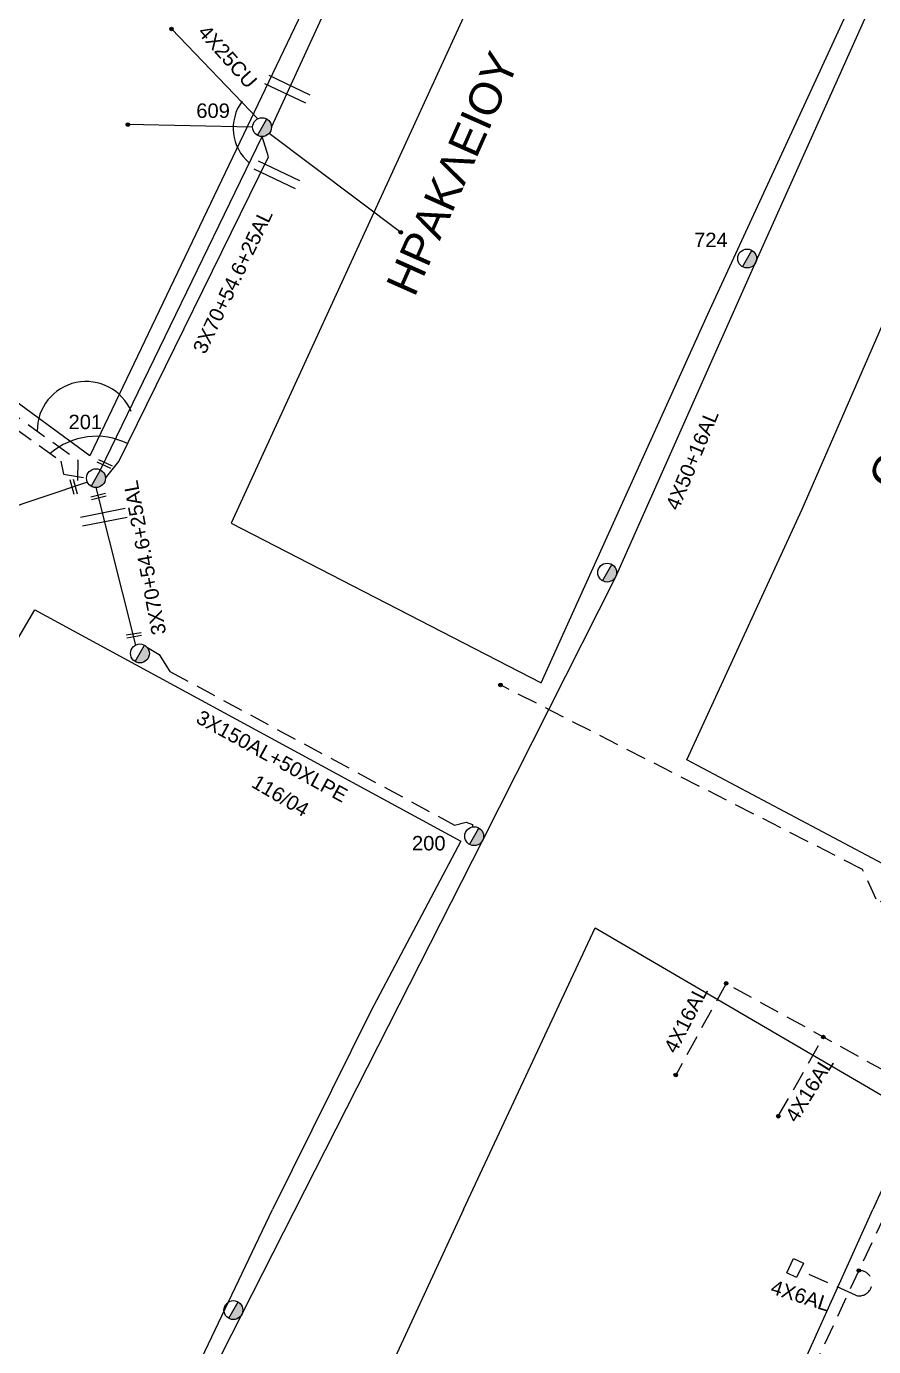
# Model space of a CAD drawing. Header units: millimetres. Extents: x 924 to 3152, y 704 to 1760.
# Drawn here: x 2354.7 to 2460.6, y 1105.1 to 1270 of the extents above; entities that cross this region are included whole.
import ezdxf

# ---------------------------------------------------------------- set-up
doc = ezdxf.new("R2010")
doc.units = ezdxf.units.MM
doc.linetypes.add('DASHED', pattern=[19.05, 12.7, -6.35])
for name, color, linetype in [('Γέφυρες Εναέριου Δικτύου', 7, 'Continuous'), ('Γυμνά εναέρια ΧΤ (3Φ)   4x50AL', 7, 'Continuous'), ('Γυμνά εναέρια ΧΤ και ΦΟΠ (3Φ)   4x50+16AL', 7, 'Continuous'), ('Εναέρια παροχή ΧΤ 4x25', 7, 'SYN_LINE'), ('Επιγραφές - Σχήματα', 7, 'Continuous'), ('Επιτοίχιο Κουτί', 7, 'Continuous'), ('Καλώδια ΧΤ   3x150AL+50XLPE', 7, 'DASHED'), ('Καλώδια ΧΤ   4x25CU', 7, 'DASHED'), ('Μηχανική τομή', 7, 'Continuous'), ('Στύλος ΦΜ', 7, 'Continuous'), ('Στύλος ΦΜ @ 1', 7, 'Continuous'), ('Συνδέσεις', 7, 'Continuous'), ('Συνεστραμμένα ΧΤ   3x70+54.6+25 AL', 7, 'SYN_LINE'), ('Τομή', 7, 'Continuous'), ('Υπόβαθρο ΔΕΗ', 7, 'Continuous'), ('Υπόγεια Καλώδια Δικτύου ΧΤ   .10', 7, 'DASHED'), ('Υπόγεια Καλώδια Δικτύου ΧΤ   .15', 7, 'DASHED'), ('Υπόγεια καλώδια Παροχών ΧΤ   4x16AL', 7, 'DASHED'), ('Υπόγεια καλώδια Παροχών ΧΤ   4x6', 7, 'DASHED')]:
    doc.layers.add(name, color=color, linetype=linetype)
doc.styles.get("Standard").update_dxf_attribs({"font": 'ARIAL.TTF'})
doc.linetypes.add('SYN_LINE', pattern='A,0.5,-0.0001,["/\\/\\/\\/",Standard,S=0.1,R=0,X=0,Y=-0.05],-0.25', length=0.7501)

# ---------------------------------------------------------------- blocks, each defined once
blk = doc.blocks.new('ΥΠΑΡΧΩΝ ΤΣΙΜΕΝΤΕΝΙΟΣ ΣΤΥΛΟΣ')
at = {"layer": 'Στύλος ΦΜ'}
blk.add_hatch(color=256, dxfattribs=at).paths.add_polyline_path([(-1.29, -2.28, 0.574793), (2.62, 0, 0.268822), (1.3, 2.27)])
blk.add_line((-1.29, -2.28), (1.3, 2.27), dxfattribs=at)
blk.add_circle((0, 0), 2.62, dxfattribs=at)
at = {"layer": 'Στύλος ΦΜ', "flags": 4}
for tag, p in [('ΑΡΙΘΜΟΣ', (-4.68, 8.05)), ('ΤΥΠΟΣ', (-4.91, 3.03))]:
    blk.add_attdef(tag, p, '', height=4, dxfattribs=at)
blk = doc.blocks.new('ΕΠΙΤΟΙΧΙΟ ΚΟΥΤΙ')
at = {"layer": 'Επιτοίχιο Κουτί', "ltscale": 40}
blk.add_lwpolyline([(-2.06, 1.35), (1.86, 1.35), (1.86, -1.39), (-2.06, -1.39)], close=True, dxfattribs=at)
blk = doc.blocks.new('_ΣΥΝΔΕΣΗ')
at = {"layer": 'Συνδέσεις', "linetype": 'SYN_LINE', "ltscale": 40}
blk.add_hatch(color=256, dxfattribs=at).paths.add_polyline_path([(0.5, -0.01, 1), (-0.5, -0.01, 1)])
at = {"layer": 'Συνδέσεις'}
blk.add_circle((0, -0.01), 0.5, dxfattribs=at)
blk = doc.blocks.new('ΤΟΜΗ')
at = {"layer": 'Τομή', "ltscale": 40}
for p, q in [((-5.68, 0), (5.68, 0)), ((5.68, -2.33), (-5.68, -2.33))]:
    blk.add_line(p, q, dxfattribs=at)
blk = doc.blocks.new('ΜΗΧΑΝΙΚΗ ΤΟΜΗ')
at = {"layer": 'Μηχανική τομή', "ltscale": 40}
for p, q in [((-1.89, 0.78), (1.89, 0.78)), ((1.89, 0), (-1.89, 0))]:
    blk.add_line(p, q, dxfattribs=at)

msp = doc.modelspace()

# ---------------------------------------------------------------- linework, layer by layer
at = {"layer": 'Γέφυρες Εναέριου Δικτύου', "color": 7, "linetype": 'Continuous'}
msp.add_arc((2386.253, 1257.26), 5.666, 143.41031, 229.81871, dxfattribs=at)
at = {"layer": 'Γέφυρες Εναέριου Δικτύου'}
for centre, radius, start, end in [((2362.207, 1219.488), 6.118, 22.95772, 180.6921), ((2363.483, 1209.981), 8.784, 63.58836, 130.99024)]:
    msp.add_arc(centre, radius, start, end, dxfattribs=at)
at = {"layer": 'Γυμνά εναέρια ΧΤ (3Φ)   4x50AL', "color": 233, "ltscale": 0.2, "true_color": 0xd2798f}
msp.add_lwpolyline([(2360.423, 1066.014), (2362.507, 1069.367), (2366.616, 1077.875), (2379.15, 1104.148), (2381.659, 1109.086), (2411.772, 1168.308), (2428.348, 1201.144), (2445.951, 1240.65), (2480.068, 1316.734)], dxfattribs=at)
at = {"layer": 'Εναέρια παροχή ΧΤ 4x25', "color": 151, "ltscale": 20}
msp.add_lwpolyline([(2362.367, 1213.039), (2345.842, 1207.505)], dxfattribs=at)
at = {"layer": 'Καλώδια ΧΤ   3x150AL+50XLPE', "color": 85, "linetype": 'DASHED', "ltscale": 0.2}
msp.add_lwpolyline([(2303.55, 1260.464), (2302.053, 1257.764), (2311.747, 1250.953, 0.6052953), (2313.419, 1248.41), (2319.253, 1244.322), (2359.028, 1215.67), (2359.37, 1214.018), (2362.257, 1213.537)], format="xyb", dxfattribs=at)
at = {"layer": 'Καλώδια ΧΤ   3x150AL+50XLPE', "color": 233, "ltscale": 0.2, "true_color": 0xd2798f}
msp.add_lwpolyline([(2369.86, 1192.368), (2371.32, 1191.521), (2372.671, 1189.391), (2408.261, 1170.206), (2409.692, 1170.563), (2410.497, 1170.295), (2410.514, 1169.973)], dxfattribs=at)
at = {"layer": 'Καλώδια ΧΤ   4x25CU', "color": 151, "linetype": 'SYN_LINE', "ltscale": 20}
for points in [[(2383.663, 1258.435), (2372.877, 1269.65)], [(2383.015, 1257.383), (2367.427, 1257.705)], [(2385.097, 1256.628), (2401.53, 1244.25)]]:
    msp.add_lwpolyline(points, dxfattribs=at)
at = {"layer": 'Συνεστραμμένα ΧΤ   3x70+54.6+25 AL', "color": 1, "ltscale": 20}
msp.add_lwpolyline([(2385.37, 1257.383), (2417.529, 1327.264), (2418.445, 1327.591), (2419.557, 1327.656), (2419.884, 1328.506), (2419.042, 1329.222)], dxfattribs=at)
at = {"layer": 'Συνεστραμμένα ΧΤ   3x70+54.6+25 AL', "color": 151, "ltscale": 20}
msp.add_lwpolyline([(2364.02, 1214.559), (2384.192, 1256.205)], dxfattribs=at)
at = {"layer": 'Συνεστραμμένα ΧΤ   3x70+54.6+25 AL', "color": 85, "ltscale": 20}
msp.add_lwpolyline([(2364.612, 1213.537), (2366.304, 1215.638), (2385.011, 1253.691), (2384.192, 1256.205)], dxfattribs=at)
at = {"layer": 'Συνεστραμμένα ΧΤ   3x70+54.6+25 AL', "color": 233, "ltscale": 20, "true_color": 0xd2798f}
msp.add_lwpolyline([(2363.435, 1212.359), (2368.393, 1192.692)], dxfattribs=at)
at = {"layer": 'Υπόβαθρο ΔΕΗ'}
msp.add_lwpolyline([(2344.446, 1329.226), (2400.703, 1295.326), (2389.606, 1272.645), (2362.682, 1216.317), (2340.062, 1232.9), (2305.599, 1258.104), (2318.316, 1281.386), (2330.856, 1304.344)], close=True, dxfattribs=at)
for points in [[(2436.974, 1330.366), (2424.14, 1303.336), (2380.314, 1207.896), (2419.095, 1187.962), (2439.908, 1234.014), (2460.443, 1278.52), (2478.114, 1317.454), (2457.998, 1330.366)], [(2495.409, 1306.371), (2524.676, 1288.958), (2519.242, 1254.999), (2516.846, 1239.318), (2504.351, 1213.077), (2478.122, 1156.682), (2437.293, 1178.336), (2451.696, 1209.684), (2465.264, 1240.808), (2484.897, 1282.811), (2495.409, 1306.371)], [(2331.238, 1155.29), (2355.796, 1197.108), (2409.029, 1168.198), (2397.772, 1146.954), (2385.497, 1122.175)], [(2409.386, 1122.175), (2425.837, 1157.379), (2465.915, 1133.959), (2460.528, 1122.175)]]:
    msp.add_lwpolyline(points, dxfattribs=at)
at = {"layer": 'Υπόβαθρο ΔΕΗ', "ltscale": 0.2}
for points in [[(2232.181, 1122.175), (2359.756, 1068.193), (2385.497, 1122.175)], [(2409.386, 1122.175), (2379.837, 1058.397), (2422.663, 1038.225), (2460.528, 1122.175)]]:
    msp.add_lwpolyline(points, dxfattribs=at)
at = {"layer": 'Υπόγεια Καλώδια Δικτύου ΧΤ   .10', "color": 151, "ltscale": 0.2}
msp.add_lwpolyline([(2333.219, 1235.71), (2361.174, 1215.791), (2361.102, 1212.615)], dxfattribs=at)
at = {"layer": 'Υπόγεια Καλώδια Δικτύου ΧΤ   .10', "color": 173, "ltscale": 0.2}
msp.add_lwpolyline([(2467.111, 1157.728), (2460.952, 1160.931), (2459.224, 1164.67), (2413.98, 1187.702)], dxfattribs=at)
at = {"layer": 'Υπόγεια Καλώδια Δικτύου ΧΤ   .15', "color": 85, "ltscale": 0.2}
msp.add_lwpolyline([(2451.3, 1098.502), (2468.735, 1135.781)], dxfattribs=at)
at = {"layer": 'Υπόγεια καλώδια Παροχών ΧΤ   4x16AL', "color": 85, "ltscale": 0.2}
for points in [[(2442.196, 1150.422), (2435.898, 1138.978)], [(2468.735, 1135.781), (2442.196, 1150.422)], [(2448.716, 1133.83), (2454.344, 1143.72)]]:
    msp.add_lwpolyline(points, dxfattribs=at)
at = {"layer": 'Υπόγεια καλώδια Παροχών ΧΤ   4x6', "color": 85, "ltscale": 0.2}
msp.add_lwpolyline([(2458.378, 1111.471), (2451.429, 1114.59)], dxfattribs=at)
msp.add_arc((2458.841, 1112.985), 1.583, 252.9879, 92.37671, dxfattribs=at)

# ---------------------------------------------------------------- block references
at = {"layer": 'Επιτοίχιο Κουτί', "xscale": 0.5, "yscale": 0.5, "zscale": 0.5, "rotation": 64.64173706351065}
msp.add_blockref('ΕΠΙΤΟΙΧΙΟ ΚΟΥΤΙ', (2450.823, 1114.932), dxfattribs=at)
at = {"layer": 'Μηχανική τομή'}
for p, xscale, yscale, zscale, rotation in [((2364.443, 1215.137), 0.500000000000018, 0.500000000000018, 0.500000000000018, 335.353860477955), ((2360.466, 1212.402), 0.5000000000000512, 0.5000000000000512, 0.5000000000000512, 285.8946389981521), ((2363.805, 1211.057), 0.5000000000000201, 0.5000000000000201, 0.5000000000000201, 14.08771458910551), ((2368.208, 1193.724), 0.5000000000000155, 0.5000000000000155, 0.5000000000000155, 9.742878337022304)]:
    msp.add_blockref('ΜΗΧΑΝΙΚΗ ΤΟΜΗ', p, dxfattribs=dict(at, xscale=xscale, yscale=yscale, zscale=zscale, rotation=rotation))
at = {"layer": 'Στύλος ΦΜ @ 1', "ltscale": 40}
ref = msp.add_blockref('ΥΠΑΡΧΩΝ ΤΣΙΜΕΝΤΕΝΙΟΣ ΣΤΥΛΟΣ', (2384.192, 1257.383), dxfattribs=dict(at, xscale=0.4499999999998181, yscale=0.4499999999998181, zscale=0.4499999999998181))
ref.add_attrib('ΤΥΠΟΣ', '609', (2375.974, 1258.541), dxfattribs={"layer": 'Στύλος ΦΜ', "height": 1.8, "flags": 4})
ref = msp.add_blockref('ΥΠΑΡΧΩΝ ΤΣΙΜΕΝΤΕΝΙΟΣ ΣΤΥΛΟΣ', (2444.818, 1240.973), dxfattribs=dict(at, xscale=0.4499999999998181, yscale=0.4499999999998181, zscale=0.4499999999998181))
ref.add_attrib('ΤΥΠΟΣ', '724', (2438.196, 1242.398), dxfattribs={"layer": 'Στύλος ΦΜ', "height": 1.8, "flags": 4})
ref = msp.add_blockref('ΥΠΑΡΧΩΝ ΤΣΙΜΕΝΤΕΝΙΟΣ ΣΤΥΛΟΣ', (2363.435, 1213.537), dxfattribs=dict(at, xscale=0.4499999999998181, yscale=0.4499999999998181, zscale=0.4499999999998181))
ref.add_attrib('ΤΥΠΟΣ', '201', (2360.007, 1219.659), dxfattribs={"layer": 'Στύλος ΦΜ', "height": 1.8, "flags": 4})
at = {"layer": 'Στύλος ΦΜ @ 1', "ltscale": 40, "xscale": 0.4499999999998181, "yscale": 0.4499999999998181, "zscale": 0.4499999999998181}
for p in [(2427.33, 1201.736), (2368.931, 1191.644), (2380.609, 1109.619)]:
    msp.add_blockref('ΥΠΑΡΧΩΝ ΤΣΙΜΕΝΤΕΝΙΟΣ ΣΤΥΛΟΣ', p, dxfattribs=at)
at = {"layer": 'Στύλος ΦΜ @ 1', "ltscale": 40}
ref = msp.add_blockref('ΥΠΑΡΧΩΝ ΤΣΙΜΕΝΤΕΝΙΟΣ ΣΤΥΛΟΣ', (2410.707, 1168.811), dxfattribs=dict(at, xscale=0.4499999999998181, yscale=0.4499999999998181, zscale=0.4499999999998181))
ref.add_attrib('ΤΥΠΟΣ', '200', (2402.933, 1167.041), dxfattribs={"layer": 'Στύλος ΦΜ', "height": 1.8, "flags": 4})
at = {"layer": 'Συνδέσεις'}
for p, xscale, yscale, zscale in [((2372.877, 1269.65), 0.45, 0.45, 0.45), ((2367.427, 1257.705), 0.45, 0.45, 0.45), ((2401.53, 1244.25), 0.45, 0.45, 0.45), ((2413.983, 1187.714), 0.45, 0.45, 0.45), ((2442.199, 1150.433), 0.45, 0.45, 0.45), ((2454.347, 1143.732), 0.45, 0.45, 0.45), ((2435.901, 1138.99), 0.45, 0.45, 0.45), ((2448.719, 1133.842), 0.45, 0.45, 0.45), ((2458.777, 1114.572), 0.4499999999998181, 0.4499999999998181, 0.4499999999998181)]:
    msp.add_blockref('_ΣΥΝΔΕΣΗ', p, dxfattribs=dict(at, xscale=xscale, yscale=yscale, zscale=zscale))
at = {"layer": 'Τομή'}
for p, xscale, yscale, zscale, rotation in [((2387.607, 1262.64), 0.5000000000000373, 0.5000000000000373, 0.5000000000000373, 334.6144086903718), ((2386.292, 1251.954), 0.5000000000000373, 0.5000000000000373, 0.5000000000000373, 334.6144086903718), ((2364.301, 1209.219), 0.5000000000000021, 0.5000000000000021, 0.5000000000000021, 11.29892501837837)]:
    msp.add_blockref('ΤΟΜΗ', p, dxfattribs=dict(at, xscale=xscale, yscale=yscale, zscale=zscale, rotation=rotation))

# ---------------------------------------------------------------- texts
at = {"layer": 'Γυμνά εναέρια ΧΤ και ΦΟΠ (3Φ)   4x50+16AL', "color": 7, "ltscale": 0.2, "insert": (2434.568, 1210.069), "char_height": 1.8, "width": 30, "attachment_point": 1, "rotation": 67.35979}
msp.add_mtext('4X50+16AL', dxfattribs=at)
at = {"layer": 'Επιγραφές - Σχήματα', "linetype": 'Continuous', "char_height": 4, "width": 57.33182, "attachment_point": 1, "rotation": 66.03623}
for s, insert in [('ΗΡΑΚΛΕΙΟΥ', (2399.583, 1237.647)), ('ΘΟΥΚΙΔΙΔΟΥ', (2459.852, 1213.313))]:
    msp.add_mtext(s, dxfattribs=dict(at, insert=insert))
at = {"layer": 'Επιγραφές - Σχήματα', "insert": (2383.638, 1176.595), "char_height": 1.8, "width": 30, "attachment_point": 1, "rotation": 329.65818}
msp.add_mtext('116/04', dxfattribs=at)
at = {"layer": 'Καλώδια ΧΤ   3x150AL+50XLPE', "color": 7, "ltscale": 0.2, "insert": (2385.436, 1178.799), "char_height": 1.8, "width": 30, "attachment_point": 5, "rotation": 331.23754}
msp.add_mtext('3X150AL+50XLPE', dxfattribs=at)
at = {"layer": 'Καλώδια ΧΤ   4x25CU', "color": 7, "ltscale": 0.2, "insert": (2377.414, 1270.355), "char_height": 1.8, "width": 30, "attachment_point": 1, "rotation": 311.66207}
msp.add_mtext('4X25CU', dxfattribs=at)
at = {"layer": 'Συνεστραμμένα ΧΤ   3x70+54.6+25 AL', "color": 7, "ltscale": 20, "char_height": 1.8, "width": 30, "attachment_point": 1}
for insert, rotation in [((2375.457, 1229.691), 64.24386), ((2370.451, 1193.812), 100.63931)]:
    msp.add_mtext('3X70+54.6+25AL', dxfattribs=dict(at, insert=insert, rotation=rotation))
at = {"layer": 'Υπόγεια καλώδια Παροχών ΧΤ   4x16AL', "color": 7, "ltscale": 0.2, "char_height": 1.8, "width": 30, "attachment_point": 1}
for insert, rotation in [((2434.318, 1142.363), 63.02469), ((2449.457, 1133.87), 57.96888)]:
    msp.add_mtext('4X16AL', dxfattribs=dict(at, insert=insert, rotation=rotation))
at = {"layer": 'Υπόγεια καλώδια Παροχών ΧΤ   4x6', "color": 7, "insert": (2448.167, 1113.442), "char_height": 1.8, "width": 168.37176, "attachment_point": 1, "rotation": 342.26427}
msp.add_mtext('4X6AL', dxfattribs=at)

doc.saveas('drawing.dxf')
